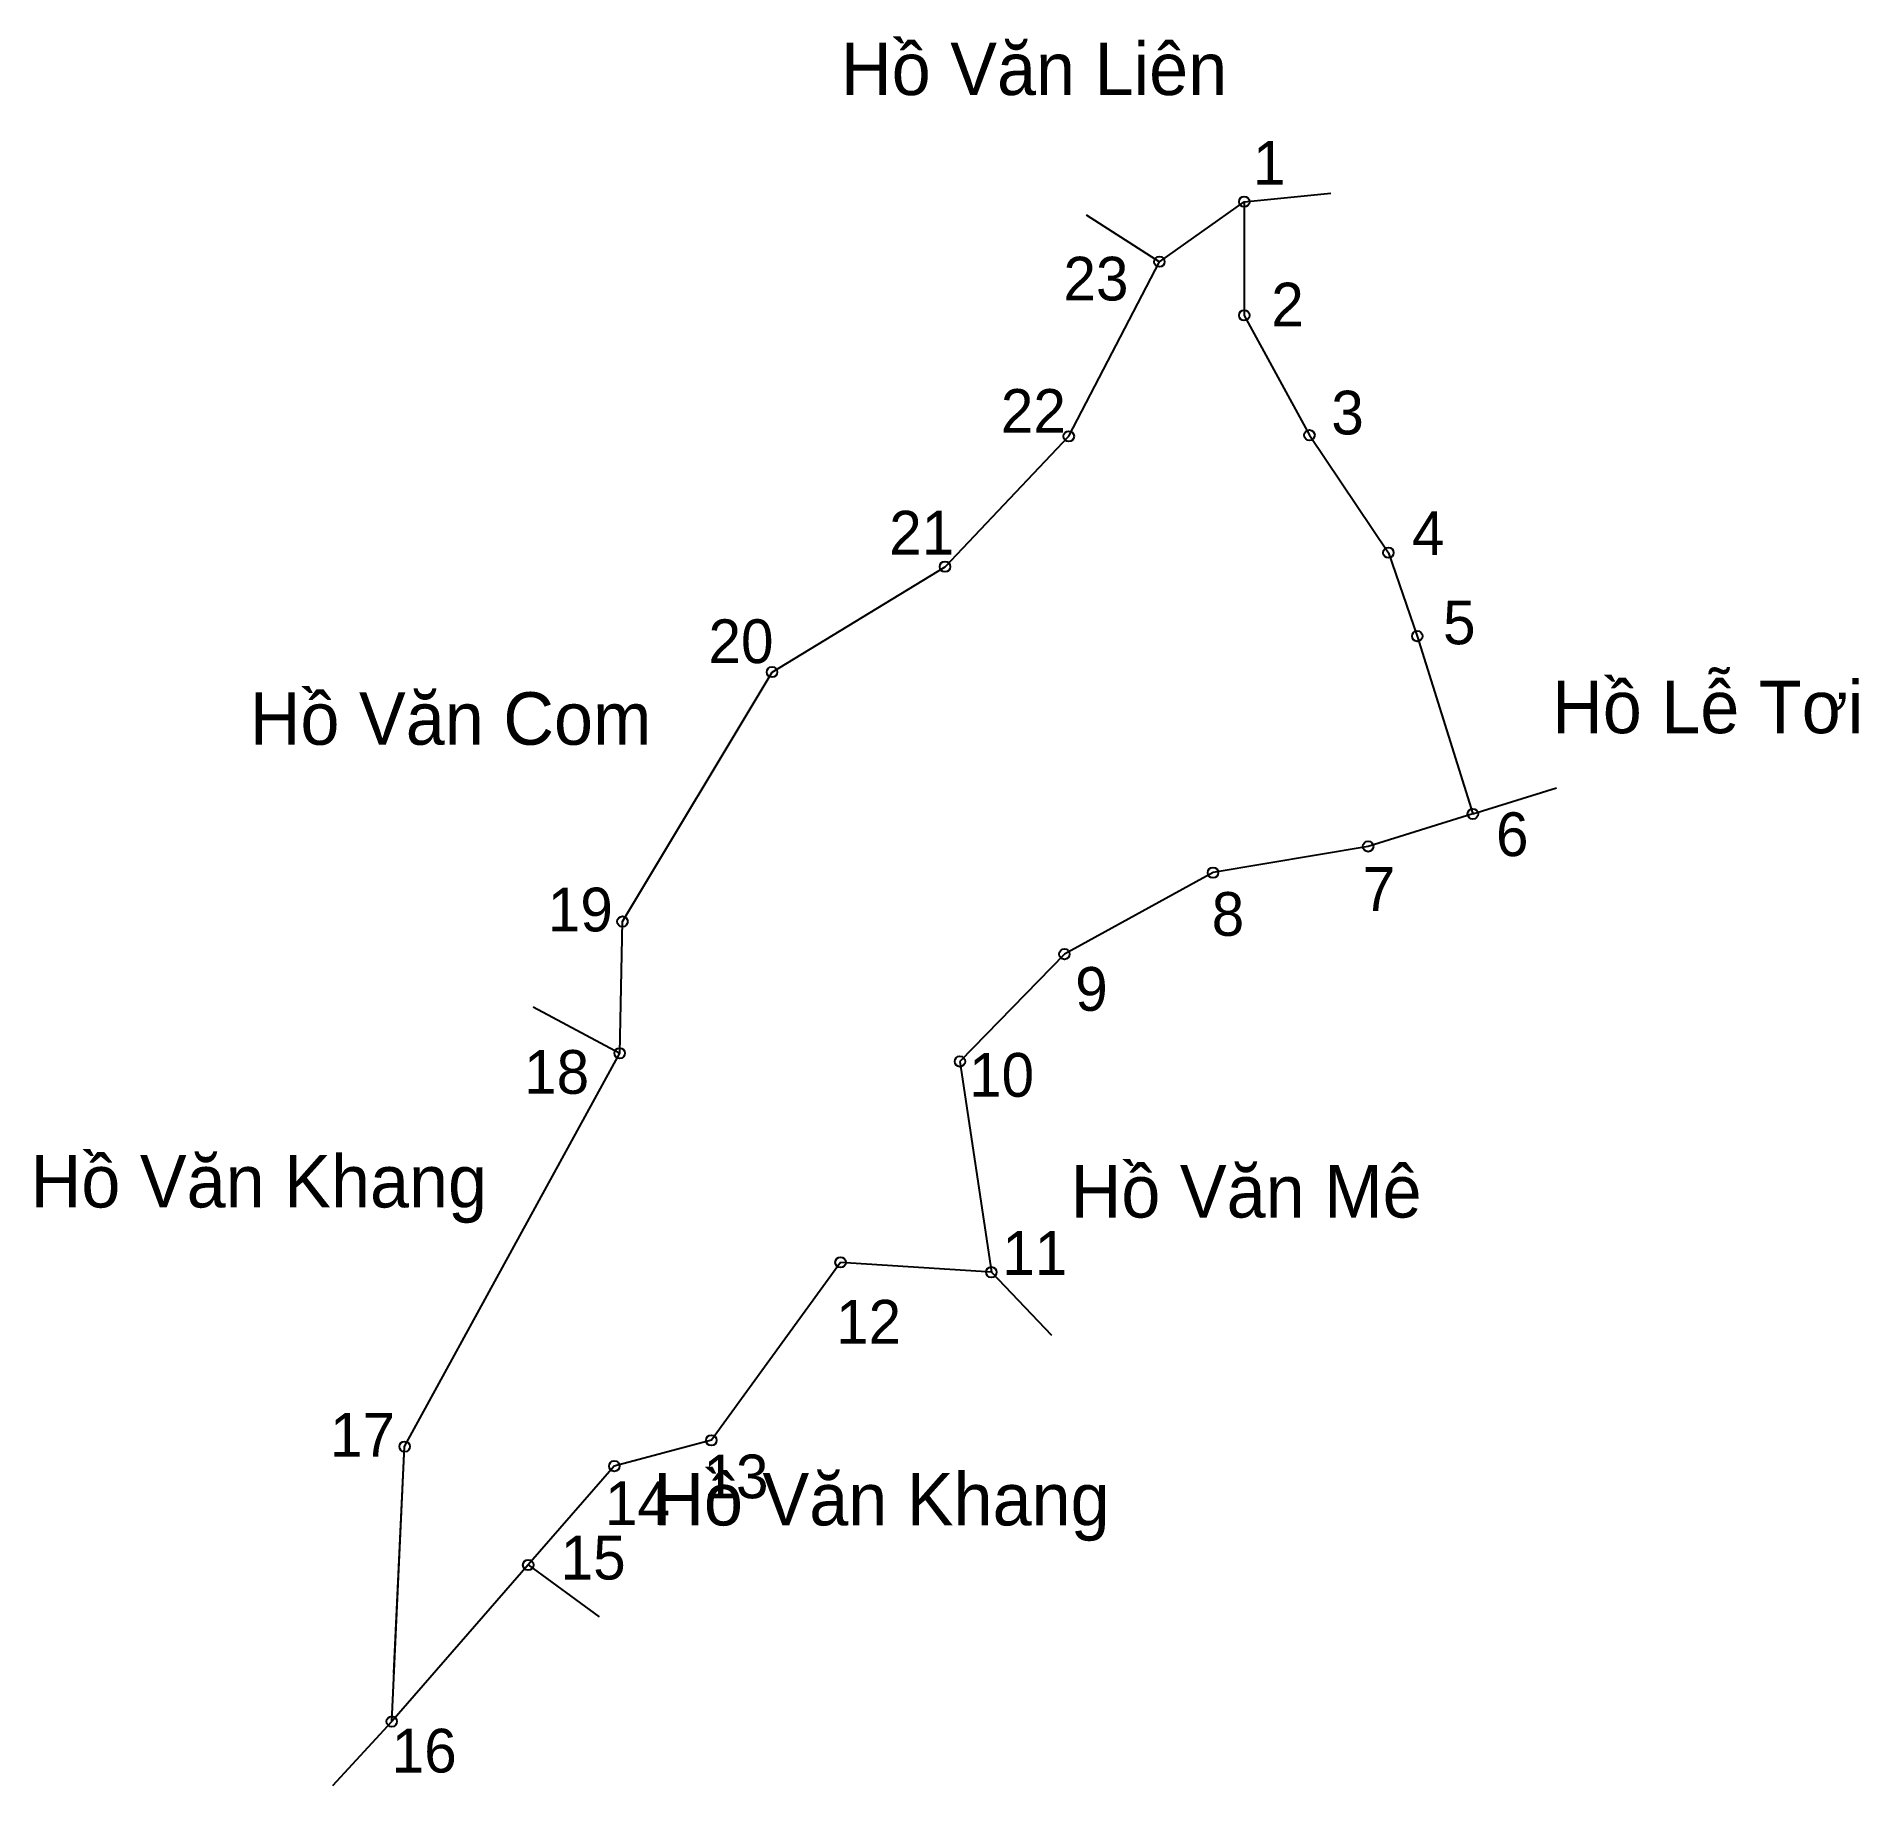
# Model space of a CAD drawing. Extents: x 549082 to 549317, y 1825362 to 1825588.
import ezdxf

# ---------------------------------------------------------------- set-up
doc = ezdxf.new("R2010")
doc.units = 0
for name, color, linetype in [('CanhThua', 7, 'Continuous'), ('MocDinhThua', 7, 'Continuous'), ('RauThua', 7, 'Continuous'), ('SoHieuDinhThua', 7, 'Continuous'), ('TenChuLanCan', 7, 'Continuous')]:
    doc.layers.add(name, color=color, linetype=linetype)

msp = doc.modelspace()

# ---------------------------------------------------------------- linework, layer by layer
at = {"layer": 'CanhThua'}
for p, q in [((549227.05, 1825558.51), (549238.02, 1825566.27)), ((549238.02, 1825566.27), (549238.02, 1825551.58)), ((549215.34, 1825535.95), (549227.05, 1825558.51)), ((549238.02, 1825551.58), (549246.45, 1825536.09)), ((549199.34, 1825519.1), (549215.34, 1825535.95)), ((549246.45, 1825536.09), (549256.65, 1825520.91)), ((549256.65, 1825520.91), (549260.38, 1825510.13)), ((549176.98, 1825505.48), (549199.34, 1825519.1)), ((549260.38, 1825510.13), (549267.57, 1825487.15)), ((549157.65, 1825473.24), (549176.98, 1825505.48)), ((549267.57, 1825487.15), (549254.03, 1825482.94)), ((549254.03, 1825482.94), (549233.98, 1825479.56)), ((549233.98, 1825479.56), (549214.77, 1825469.03)), ((549157.29, 1825456.22), (549157.65, 1825473.24)), ((549214.77, 1825469.03), (549201.27, 1825455.16)), ((549129.5, 1825405.39), (549157.29, 1825456.22)), ((549201.27, 1825455.16), (549205.33, 1825427.92)), ((549185.84, 1825429.2), (549169.14, 1825406.2)), ((549205.33, 1825427.92), (549185.84, 1825429.2)), ((549127.83, 1825369.86), (549129.5, 1825405.39)), ((549169.14, 1825406.2), (549156.6, 1825402.86)), ((549156.6, 1825402.86), (549145.47, 1825390.09)), ((549145.47, 1825390.09), (549127.83, 1825369.86))]:
    msp.add_line(p, q, dxfattribs=at)
at = {"layer": 'MocDinhThua'}
for centre in [(549238.02, 1825566.27), (549227.05, 1825558.51), (549238.02, 1825551.58), (549215.34, 1825535.95), (549246.45, 1825536.09), (549256.65, 1825520.91), (549199.34, 1825519.1), (549260.38, 1825510.13), (549176.98, 1825505.48), (549267.57, 1825487.15), (549254.03, 1825482.94), (549233.98, 1825479.56), (549157.65, 1825473.24), (549214.77, 1825469.03), (549157.29, 1825456.22), (549201.27, 1825455.16), (549185.84, 1825429.2), (549205.33, 1825427.92), (549129.5, 1825405.39), (549169.14, 1825406.2), (549156.6, 1825402.86), (549145.47, 1825390.09), (549127.83, 1825369.86)]:
    msp.add_circle(centre, 0.678, dxfattribs=at)
at = {"layer": 'RauThua'}
for p, q in [((549238.02, 1825566.27), (549249.21, 1825567.37)), ((549238.02, 1825566.27), (549249.21, 1825567.37)), ((549217.6, 1825564.57), (549227.05, 1825558.51)), ((549267.57, 1825487.15), (549278.36, 1825490.51)), ((549146.11, 1825462.24), (549157.29, 1825456.22)), ((549205.33, 1825427.92), (549213.12, 1825419.77)), ((549128.12, 1825376.1), (549129.5, 1825405.39)), ((549145.47, 1825390.09), (549154.62, 1825383.4)), ((549120.2, 1825361.58), (549127.83, 1825369.86))]:
    msp.add_line(p, q, dxfattribs=at)

# ---------------------------------------------------------------- texts
at = {"layer": 'SoHieuDinhThua'}
for s, height, p in [('1', 5.65, (549239.15, 1825568.46)), ('23', 5.651, (549214.65, 1825553.5)), ('2', 5.65, (549241.51, 1825550.15)), ('22', 5.651, (549206.56, 1825536.4)), ('3', 5.65, (549249.27, 1825536.19)), ('21', 5.651, (549192.13, 1825520.67)), ('4', 5.65, (549259.7, 1825520.61)), ('5', 5.65, (549263.71, 1825509.07)), ('20', 5.651, (549168.77, 1825506.64)), ('6', 5.65, (549270.56, 1825481.7)), ('7', 5.65, (549253.32, 1825474.62)), ('19', 5.651, (549148, 1825471.97)), ('8', 5.65, (549233.81, 1825471.4)), ('9', 5.65, (549216.17, 1825461.71)), ('18', 5.651, (549144.94, 1825450.98)), ('10', 5.651, (549202.45, 1825450.6)), ('11', 5.651, (549206.74, 1825427.58)), ('12', 5.651, (549185.26, 1825418.7)), ('17', 5.651, (549119.85, 1825404.09)), ('13', 5.651, (549168.12, 1825398.71)), ('14', 5.651, (549155.39, 1825395.24)), ('15', 5.651, (549149.66, 1825388.21)), ('16', 5.651, (549127.82, 1825363.27))]:
    msp.add_text(s, height=height, dxfattribs=at).set_placement(p)
at = {"layer": 'TenChuLanCan'}
for s, height, p in [('Hồ Văn Liên', 6.7816, (549185.9, 1825580.05)), ('Hồ Lễ Tơi', 6.782, (549277.81, 1825497.58)), ('Hồ Văn Com', 6.782, (549109.48, 1825496.09)), ('Hồ Văn Khang', 6.7816, (549081.16, 1825436.29)), ('Hồ Văn Mê', 6.782, (549215.58, 1825434.99)), ('Hồ Văn Khang', 6.7816, (549161.63, 1825395.2))]:
    msp.add_text(s, height=height, dxfattribs=at).set_placement(p)

doc.saveas('drawing.dxf')
